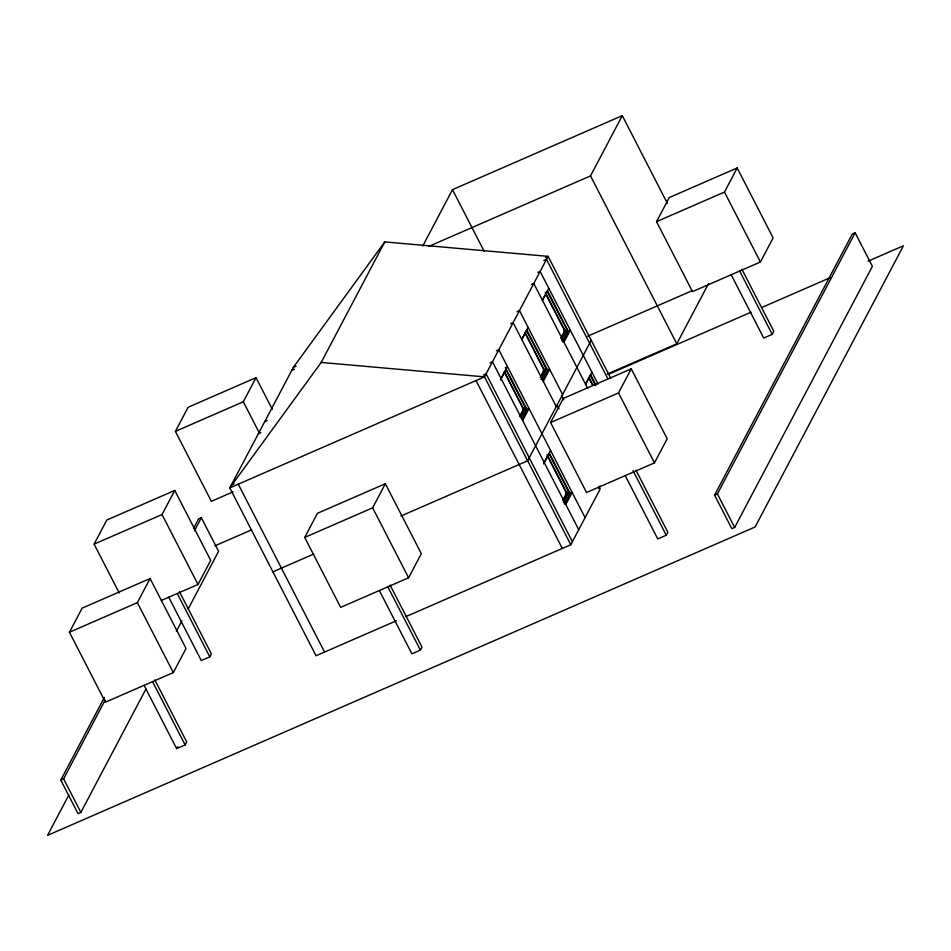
<?xml version="1.0" encoding="UTF-8"?>
<svg xmlns="http://www.w3.org/2000/svg" width="951" height="951" viewBox="0 0 951 951"><rect width="100%" height="100%" fill="white"/><g stroke="black" fill="none" stroke-linecap="round" stroke-linejoin="round"><path stroke-width="1.43" d="M119.22 592.972L94.113 544.138L106.833 520.031L174.758 490.431L210.706 560.377L197.998 584.485L161.313 600.473M69.447 632.237L82.155 608.129L150.092 578.529L186.039 648.475L173.32 672.583L105.395 702.183L69.447 632.237L137.372 602.637L150.092 578.529M233.078 491.845L211.348 501.32L175.4 431.374L188.108 407.266L256.033 377.666L272.319 409.334M94.113 544.138L162.05 514.539L174.758 490.431M175.4 431.374L243.325 401.762L256.033 377.666M145.919 689.071L80.859 812.416L78.03 813.652L60.781 780.082L104.384 697.404M193.671 528.138L198.509 518.949L201.339 517.713L218.599 551.295L188.143 609.032M60.781 780.082L63.61 778.845L105.133 700.114M194.42 530.836L201.339 517.713M610.768 378.32L548.085 256.354L384.775 241.911L293.36 367.371L229.785 487.887L316.065 655.762L396.436 620.741M68.841 795L47.55 835.358L755.118 526.973L903.45 245.762L868.073 261.18M176.375 631.333L181.914 620.837M545.363 257.543L548.085 256.354L484.511 376.869L229.785 487.887L321.2 362.438L384.775 241.911M422.767 245.988L452.486 189.653L622.299 115.642L667.459 203.514M168.743 597.192L201.291 660.541L209.791 656.844L211.372 653.824L179.501 591.795M144.065 685.291L176.624 748.639L177.682 746.63M176.624 748.639L185.112 744.942L186.705 741.923L154.823 679.894M304.724 537.434L317.432 513.326L385.357 483.726L421.317 553.672L408.597 577.78L340.672 607.38L304.724 537.434L372.649 507.822L385.357 483.726M428.853 246.368L590.512 175.899L622.299 115.642M501.082 378.593L507.442 366.539M521.742 339.424L528.102 327.37M542.403 300.254L548.763 288.201M500.464 379.996L506.182 369.143M521.754 339.614L526.842 329.973L547.55 370.272L542.462 379.913M542.415 300.445L547.503 290.804L568.211 331.103L562.493 341.944M519.626 416.574L523.442 409.346L504.268 372.019M540.287 377.404L544.103 370.177L524.928 332.85M560.947 338.235L564.763 331.007L545.589 293.681M519.912 416.455L523.728 409.227L504.541 371.9M540.572 377.285L544.388 370.058L525.202 332.731M561.233 338.116L565.049 330.889L545.208 292.278M520.946 417.394L526.022 407.753L522.848 409.144M540.964 379.437L546.682 368.584L543.508 369.975M561.625 340.268L567.343 329.415L564.169 330.805M521.802 419.082L526.89 409.441L505.326 367.466M522.658 420.568L529.018 408.514L525.368 410.095M543.318 381.399L549.678 369.345L546.029 370.926M563.979 342.229L570.338 330.175L566.689 331.756M379.342 590.476L411.902 653.836L420.39 650.127L421.982 647.12L390.1 585.091M591.225 340.292L527.65 460.807L400.965 516.024M550.593 422.541L563.301 398.433L631.238 368.833L667.186 438.78L654.466 462.875L586.541 492.487L550.593 422.541L618.519 392.929L631.238 368.833M656.547 221.666L669.254 197.57L737.18 167.958L773.127 237.905L760.42 262.012L692.494 291.624L656.547 221.666L724.472 192.066L737.18 167.958M544.222 462.531L550.581 450.477M585.543 384.192L591.902 372.138M543.603 463.933L549.321 453.08L570.029 493.379L564.312 504.22M585.554 384.382L590.642 374.742L595.932 385.048M562.766 500.511L566.582 493.284L547.407 455.957M563.051 500.392L566.867 493.165L547.027 454.554M563.444 502.544L569.162 491.691L565.988 493.082M565.797 504.505L572.157 492.452L568.508 494.033M598.75 488.636L600.117 486.056M405.97 616.581L570.79 544.745L600.188 489.004L598.845 486.389M607.511 373.981L676.791 343.786L708.578 283.517M625.211 475.583L657.771 538.932L666.259 535.235L667.852 532.227L635.969 470.198M731.164 274.72L763.724 338.069L772.212 334.372L773.805 331.352L741.923 269.323M714.57 495.126L852.31 234.005L855.139 232.769L872.388 266.339L734.659 527.472L731.83 528.708L714.57 495.126L717.399 493.89L855.139 232.769M293.36 367.371L296.082 366.183M291.767 370.379L294.489 369.19M543.77 260.55L546.492 259.361L607.832 378.712M537.707 272.473L540.132 271.415L598.108 384.204M531.359 284.527L533.784 283.469L587.706 388.388M264.747 421.602L267.183 420.544M517.047 311.643L519.472 310.585L562.612 394.522M258.399 433.656L260.824 432.598M510.699 323.697L513.124 322.639L556.264 406.576M496.386 350.812L498.811 349.754L585.091 517.629M490.038 362.866L492.463 361.808L578.731 529.683M563.848 331.412L567.034 330.021L547.182 291.41M231.378 484.879L234.101 483.69M483.381 375.051L486.104 373.862L572.383 541.737M587.67 336.214L692.28 290.626M543.187 370.581L546.373 369.19L526.521 330.579M522.527 409.75L525.713 408.359L505.861 369.749M214.926 545.838L251.67 529.826M608.176 374.444L751.052 312.178M761.941 307.435L829.973 277.787M272.925 571.824L313.794 554.017M565.667 493.688L568.853 492.297L549 453.686M321.2 362.438L484.511 376.869L570.79 544.745M724.472 192.066L760.42 262.012M739.652 271.023L772.212 334.372M590.512 175.899L676.791 343.786M717.399 493.89L734.659 527.472M618.519 392.929L654.466 462.875M590.321 375.348L595.611 385.642M589.002 377.499L592.972 385.226M588.717 377.618L592.687 385.345M633.021 470.567L666.259 535.235M561.815 396.032L563.765 399.812M452.486 189.653L484.166 251.302M557.048 405.067L558.998 408.847M476.023 380.566L562.303 548.454M372.649 507.822L408.597 577.78M387.83 586.779L420.39 650.127M243.325 401.762L258.922 432.123M238.273 484.19L324.553 652.065M162.05 514.539L197.998 584.485M177.231 593.495L209.791 656.844M137.372 602.637L173.32 672.583M152.552 681.594L185.112 744.942M63.61 778.845L80.859 812.416"/></g></svg>
